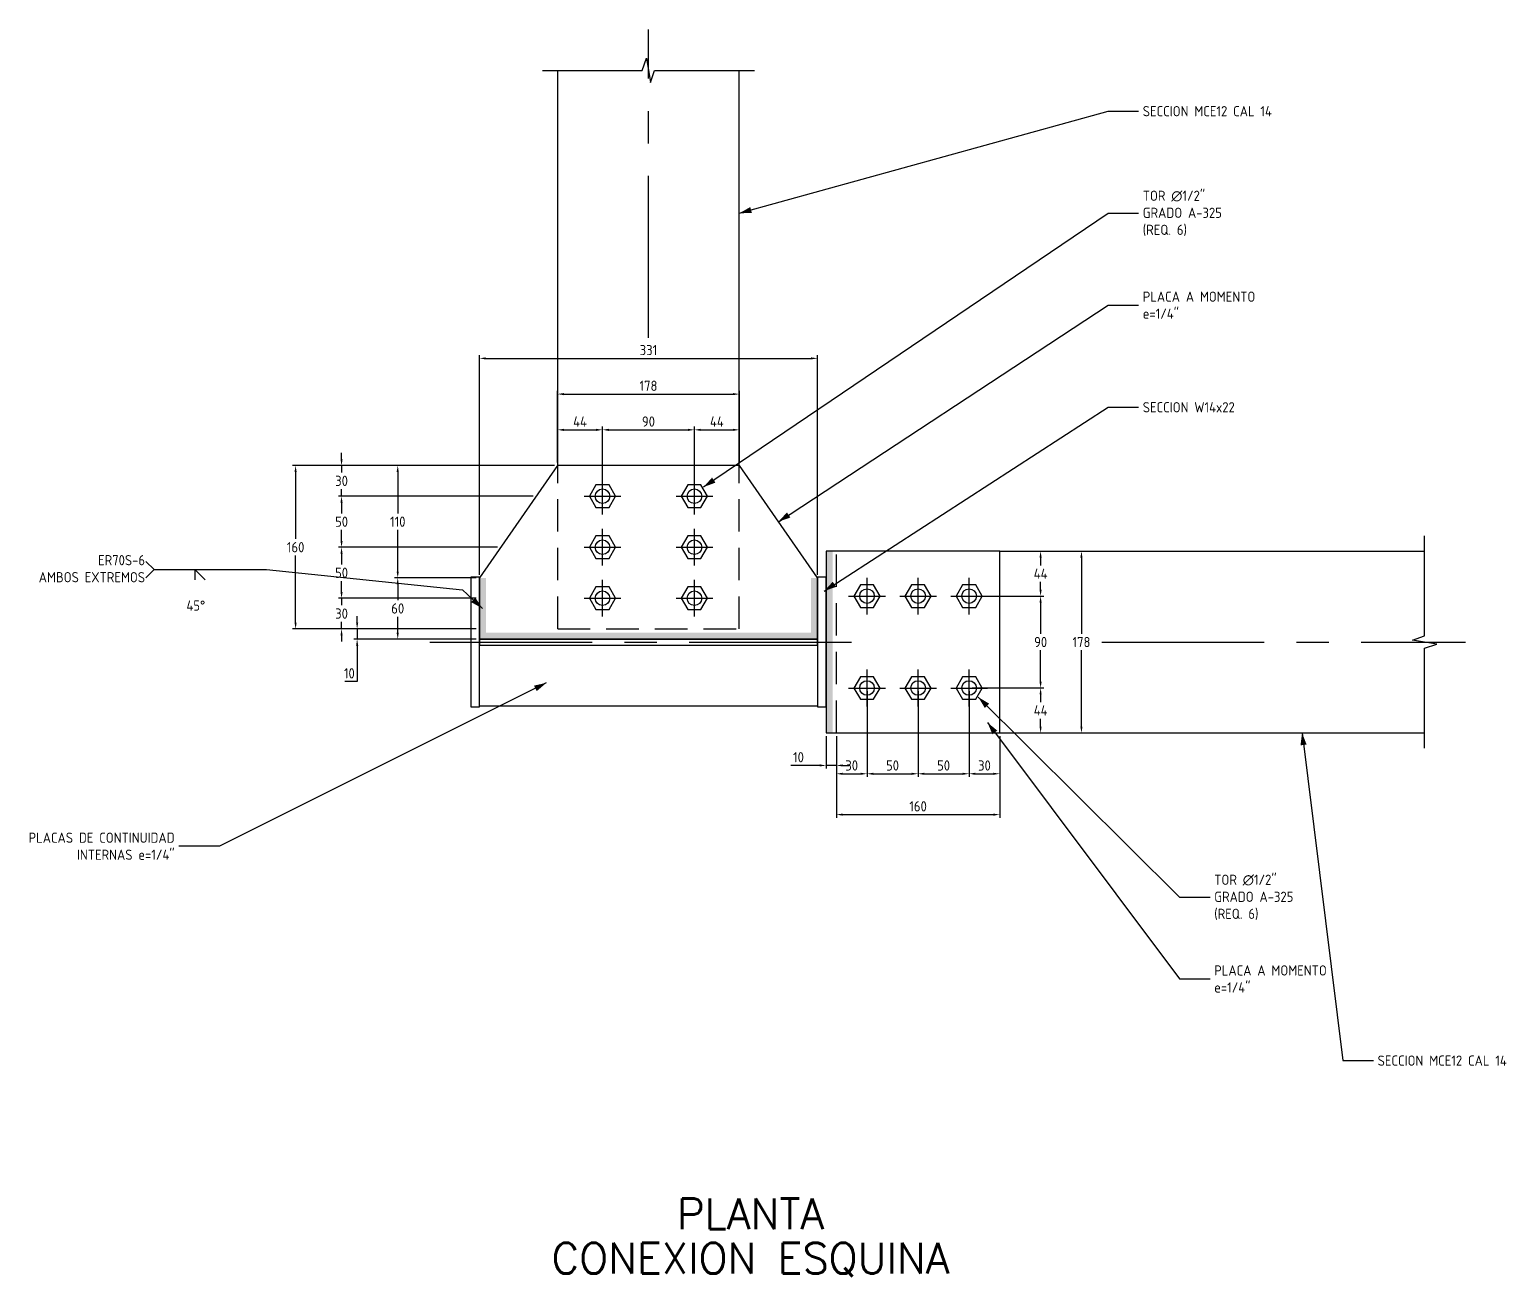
# Model space of a CAD drawing. Header units: millimetres. Extents: x 654 to 11880, y -1480 to 1529.
# Drawn here: x 4838 to 6284, y -492 to 729 of the extents above; entities that cross this region are included whole.
import ezdxf

# ---------------------------------------------------------------- set-up
doc = ezdxf.new("R2010")
doc.units = ezdxf.units.MM
doc.header["$LTSCALE"] = 5
doc.linetypes.add('CENTER', pattern=[50.8, 31.75, -6.35, 6.35, -6.35])
doc.linetypes.add('HIDDEN', pattern=[9.525, 6.35, -3.175])
doc.layers.add('TRAZO-01', color=8, linetype='Continuous')
doc.layers.add('TRAZOS-01', color=8, linetype='Continuous')
doc.styles.add('ISO Proportional', font='isocp.shx')
doc.styles.add('X200-000', font='simplex.shx')
doc.dimstyles.new('STD 05', dxfattribs={"dimscale": 5, "dimtxt": 2, "dimasz": 1.25, "dimexe": 0.625, "dimexo": 0.625, "dimtad": 1, "dimzin": 12, "dimtxsty": 'ISO Proportional', "dimcen": 2.5, "dimclrt": 2, "dimazin": 3, "dimtfac": 1, "dimtmove": 0, "dimatfit": 1})

# ---------------------------------------------------------------- blocks, each defined once
blk = doc.blocks.new('*D68')
at = {"layer": 'Defpoints', "color": 0, "transparency": 16777216}
for p in [(5198.6, 191.9), (5278.6, 191.9), (5278.6, 131.9)]:
    blk.add_point(p, dxfattribs=at)
at = {"layer": 'TRAZO-01', "color": 0, "lineweight": -2, "transparency": 16777216}
for p, q in [((5275.5, 191.9), (5195.5, 191.9)), ((5198.6, 185.6), (5198.6, 170)), ((5198.6, 138.1), (5198.6, 153.8)), ((5275.5, 131.9), (5195.5, 131.9))]:
    blk.add_line(p, q, dxfattribs=at)
at = {"layer": 'TRAZO-01', "color": 0, "transparency": 16777216}
for points in [[(5197.5, 185.6), (5199.6, 185.6), (5198.6, 191.9)], [(5197.5, 138.1), (5199.6, 138.1), (5198.6, 131.9)]]:
    blk.add_solid(points, dxfattribs=at)
at = {"layer": 'TRAZO-01', "color": 2, "transparency": 16777216, "insert": (5198.6, 161.9), "char_height": 10, "attachment_point": 5, "style": 'ISO Proportional'}
blk.add_mtext('60', dxfattribs=at)
blk = doc.blocks.new('*D69')
at = {"layer": 'Defpoints', "color": 0, "transparency": 16777216}
for p in [(5198.6, 301.9), (5355.1, 301.9), (5278.6, 191.9)]:
    blk.add_point(p, dxfattribs=at)
at = {"layer": 'TRAZO-01', "color": 0, "lineweight": -2, "transparency": 16777216}
for p, q in [((5352, 301.9), (5195.5, 301.9)), ((5198.6, 295.6), (5198.6, 255)), ((5198.6, 198.1), (5198.6, 238.8)), ((5275.5, 191.9), (5195.5, 191.9))]:
    blk.add_line(p, q, dxfattribs=at)
at = {"layer": 'TRAZO-01', "color": 0, "transparency": 16777216}
for points in [[(5197.5, 295.6), (5199.6, 295.6), (5198.6, 301.9)], [(5197.5, 198.1), (5199.6, 198.1), (5198.6, 191.9)]]:
    blk.add_solid(points, dxfattribs=at)
at = {"layer": 'TRAZO-01', "color": 2, "transparency": 16777216, "insert": (5198.6, 246.9), "char_height": 10, "attachment_point": 5, "style": 'ISO Proportional'}
blk.add_mtext('110', dxfattribs=at)
blk = doc.blocks.new('*D70')
at = {"layer": 'Defpoints', "color": 0, "transparency": 16777216}
for p in [(5158.8, 141.9), (5278.6, 141.9), (5278.6, 131.9)]:
    blk.add_point(p, dxfattribs=at)
at = {"layer": 'TRAZO-01', "color": 0, "lineweight": -2, "transparency": 16777216}
for p, q in [((5158.8, 148.1), (5158.8, 154.4)), ((5275.5, 141.9), (5155.7, 141.9)), ((5275.5, 131.9), (5155.7, 131.9)), ((5158.8, 141.9), (5158.8, 131.9)), ((5158.8, 125.6), (5158.8, 90.3)), ((5158.8, 90.3), (5146.7, 90.3))]:
    blk.add_line(p, q, dxfattribs=at)
at = {"layer": 'TRAZO-01', "color": 0, "transparency": 16777216}
for points in [[(5157.8, 148.1), (5159.9, 148.1), (5158.8, 141.9)], [(5157.8, 125.6), (5159.9, 125.6), (5158.8, 131.9)]]:
    blk.add_solid(points, dxfattribs=at)
at = {"layer": 'TRAZO-01', "color": 2, "transparency": 16777216, "insert": (5151.2, 98.4), "char_height": 10, "attachment_point": 5, "style": 'ISO Proportional'}
blk.add_mtext('10', dxfattribs=at)
blk = doc.blocks.new('*D71')
at = {"layer": 'Defpoints', "color": 0, "transparency": 16777216}
for p in [(5143.6, 171.9), (5278.6, 171.9), (5278.6, 141.9)]:
    blk.add_point(p, dxfattribs=at)
at = {"layer": 'TRAZO-01', "color": 0, "lineweight": -2, "transparency": 16777216}
for p, q in [((5143.6, 178.1), (5143.6, 184.4)), ((5275.5, 171.9), (5140.5, 171.9)), ((5143.6, 171.9), (5143.6, 165)), ((5143.6, 141.9), (5143.6, 148.8)), ((5275.5, 141.9), (5140.5, 141.9)), ((5143.6, 135.6), (5143.6, 129.4))]:
    blk.add_line(p, q, dxfattribs=at)
at = {"layer": 'TRAZO-01', "color": 0, "transparency": 16777216}
for points in [[(5142.5, 178.1), (5144.6, 178.1), (5143.6, 171.9)], [(5142.5, 135.6), (5144.6, 135.6), (5143.6, 141.9)]]:
    blk.add_solid(points, dxfattribs=at)
at = {"layer": 'TRAZO-01', "color": 2, "transparency": 16777216, "insert": (5143.6, 156.9), "char_height": 10, "attachment_point": 5, "style": 'ISO Proportional'}
blk.add_mtext('30', dxfattribs=at)
blk = doc.blocks.new('*D72')
at = {"layer": 'Defpoints', "color": 0, "transparency": 16777216}
for p in [(5143.6, 221.9), (5299.5, 221.9), (5278.6, 171.9)]:
    blk.add_point(p, dxfattribs=at)
at = {"layer": 'TRAZO-01', "color": 0, "lineweight": -2, "transparency": 16777216}
for p, q in [((5296.3, 221.9), (5140.5, 221.9)), ((5143.6, 215.6), (5143.6, 205)), ((5143.6, 178.1), (5143.6, 188.8)), ((5275.5, 171.9), (5140.5, 171.9))]:
    blk.add_line(p, q, dxfattribs=at)
at = {"layer": 'TRAZO-01', "color": 0, "transparency": 16777216}
for points in [[(5142.5, 215.6), (5144.6, 215.6), (5143.6, 221.9)], [(5142.5, 178.1), (5144.6, 178.1), (5143.6, 171.9)]]:
    blk.add_solid(points, dxfattribs=at)
at = {"layer": 'TRAZO-01', "color": 2, "transparency": 16777216, "insert": (5143.6, 196.9), "char_height": 10, "attachment_point": 5, "style": 'ISO Proportional'}
blk.add_mtext('50', dxfattribs=at)
blk = doc.blocks.new('*D73')
at = {"layer": 'Defpoints', "color": 0, "transparency": 16777216}
for p in [(5143.6, 271.9), (5334.2, 271.9), (5299.5, 221.9)]:
    blk.add_point(p, dxfattribs=at)
at = {"layer": 'TRAZO-01', "color": 0, "lineweight": -2, "transparency": 16777216}
for p, q in [((5331.1, 271.9), (5140.5, 271.9)), ((5143.6, 265.6), (5143.6, 255)), ((5143.6, 228.1), (5143.6, 238.8)), ((5296.3, 221.9), (5140.5, 221.9))]:
    blk.add_line(p, q, dxfattribs=at)
at = {"layer": 'TRAZO-01', "color": 0, "transparency": 16777216}
for points in [[(5142.5, 265.6), (5144.6, 265.6), (5143.6, 271.9)], [(5142.5, 228.1), (5144.6, 228.1), (5143.6, 221.9)]]:
    blk.add_solid(points, dxfattribs=at)
at = {"layer": 'TRAZO-01', "color": 2, "transparency": 16777216, "insert": (5143.6, 246.9), "char_height": 10, "attachment_point": 5, "style": 'ISO Proportional'}
blk.add_mtext('50', dxfattribs=at)
blk = doc.blocks.new('*D74')
at = {"layer": 'Defpoints', "color": 0, "transparency": 16777216}
for p in [(5143.6, 301.9), (5355.1, 301.9), (5334.2, 271.9)]:
    blk.add_point(p, dxfattribs=at)
at = {"layer": 'TRAZO-01', "color": 0, "lineweight": -2, "transparency": 16777216}
for p, q in [((5143.6, 308.1), (5143.6, 314.4)), ((5352, 301.9), (5140.5, 301.9)), ((5143.6, 301.9), (5143.6, 295)), ((5143.6, 271.9), (5143.6, 278.8)), ((5331.1, 271.9), (5140.5, 271.9)), ((5143.6, 265.6), (5143.6, 259.4))]:
    blk.add_line(p, q, dxfattribs=at)
at = {"layer": 'TRAZO-01', "color": 0, "transparency": 16777216}
for points in [[(5142.5, 308.1), (5144.6, 308.1), (5143.6, 301.9)], [(5142.5, 265.6), (5144.6, 265.6), (5143.6, 271.9)]]:
    blk.add_solid(points, dxfattribs=at)
at = {"layer": 'TRAZO-01', "color": 2, "transparency": 16777216, "insert": (5143.6, 286.9), "char_height": 10, "attachment_point": 5, "style": 'ISO Proportional'}
blk.add_mtext('30', dxfattribs=at)
blk = doc.blocks.new('*D75')
at = {"layer": 'Defpoints', "color": 0, "transparency": 16777216}
for p in [(5098.6, 301.9), (5355.1, 301.9), (5278.6, 141.9)]:
    blk.add_point(p, dxfattribs=at)
at = {"layer": 'TRAZO-01', "color": 0, "lineweight": -2, "transparency": 16777216}
for p, q in [((5352, 301.9), (5095.5, 301.9)), ((5098.6, 295.6), (5098.6, 230)), ((5098.6, 148.1), (5098.6, 213.8)), ((5275.5, 141.9), (5095.5, 141.9))]:
    blk.add_line(p, q, dxfattribs=at)
at = {"layer": 'TRAZO-01', "color": 0, "transparency": 16777216}
for points in [[(5097.5, 295.6), (5099.6, 295.6), (5098.6, 301.9)], [(5097.5, 148.1), (5099.6, 148.1), (5098.6, 141.9)]]:
    blk.add_solid(points, dxfattribs=at)
at = {"layer": 'TRAZO-01', "color": 2, "transparency": 16777216, "insert": (5098.6, 221.9), "char_height": 10, "attachment_point": 5, "style": 'ISO Proportional'}
blk.add_mtext('160', dxfattribs=at)
blk = doc.blocks.new('*D76')
at = {"layer": 'Defpoints', "color": 0, "transparency": 16777216}
for p in [(5399.1, 336.9), (5355.1, 301.9), (5399.1, 271.9)]:
    blk.add_point(p, dxfattribs=at)
at = {"layer": 'TRAZO-01', "color": 0, "lineweight": -2, "transparency": 16777216}
for p, q in [((5355.1, 305), (5355.1, 340)), ((5361.3, 336.9), (5392.8, 336.9)), ((5399.1, 275), (5399.1, 340))]:
    blk.add_line(p, q, dxfattribs=at)
at = {"layer": 'TRAZO-01', "color": 0, "transparency": 16777216}
for points in [[(5361.3, 337.9), (5361.3, 335.8), (5355.1, 336.9)], [(5392.8, 337.9), (5392.8, 335.8), (5399.1, 336.9)]]:
    blk.add_solid(points, dxfattribs=at)
at = {"layer": 'TRAZO-01', "color": 2, "transparency": 16777216, "insert": (5377.1, 345), "char_height": 10, "attachment_point": 5, "style": 'ISO Proportional'}
blk.add_mtext('44', dxfattribs=at)
blk = doc.blocks.new('*D77')
at = {"layer": 'Defpoints', "color": 0, "transparency": 16777216}
for p in [(5489.1, 336.9), (5399.1, 271.9), (5489.1, 271.9)]:
    blk.add_point(p, dxfattribs=at)
at = {"layer": 'TRAZO-01', "color": 0, "lineweight": -2, "transparency": 16777216}
for p, q in [((5399.1, 275), (5399.1, 340)), ((5405.3, 336.9), (5482.8, 336.9)), ((5489.1, 275), (5489.1, 340))]:
    blk.add_line(p, q, dxfattribs=at)
at = {"layer": 'TRAZO-01', "color": 0, "transparency": 16777216}
for points in [[(5405.3, 337.9), (5405.3, 335.8), (5399.1, 336.9)], [(5482.8, 337.9), (5482.8, 335.8), (5489.1, 336.9)]]:
    blk.add_solid(points, dxfattribs=at)
at = {"layer": 'TRAZO-01', "color": 2, "transparency": 16777216, "insert": (5444.1, 345), "char_height": 10, "attachment_point": 5, "style": 'ISO Proportional'}
blk.add_mtext('90', dxfattribs=at)
blk = doc.blocks.new('*D78')
at = {"layer": 'Defpoints', "color": 0, "transparency": 16777216}
for p in [(5533.1, 336.9), (5533.1, 301.9), (5489.1, 271.9)]:
    blk.add_point(p, dxfattribs=at)
at = {"layer": 'TRAZO-01', "color": 0, "lineweight": -2, "transparency": 16777216}
for p, q in [((5489.1, 275), (5489.1, 340)), ((5495.3, 336.9), (5526.8, 336.9)), ((5533.1, 305), (5533.1, 340))]:
    blk.add_line(p, q, dxfattribs=at)
at = {"layer": 'TRAZO-01', "color": 0, "transparency": 16777216}
for points in [[(5495.3, 337.9), (5495.3, 335.8), (5489.1, 336.9)], [(5526.8, 337.9), (5526.8, 335.8), (5533.1, 336.9)]]:
    blk.add_solid(points, dxfattribs=at)
at = {"layer": 'TRAZO-01', "color": 2, "transparency": 16777216, "insert": (5511.1, 345), "char_height": 10, "attachment_point": 5, "style": 'ISO Proportional'}
blk.add_mtext('44', dxfattribs=at)
blk = doc.blocks.new('*D79')
at = {"layer": 'Defpoints', "color": 0, "transparency": 16777216}
for p in [(5533.1, 371.9), (5355.1, 301.9), (5533.1, 301.9)]:
    blk.add_point(p, dxfattribs=at)
at = {"layer": 'TRAZO-01', "color": 0, "lineweight": -2, "transparency": 16777216}
for p, q in [((5355.1, 305), (5355.1, 375)), ((5361.3, 371.9), (5526.8, 371.9)), ((5533.1, 305), (5533.1, 375))]:
    blk.add_line(p, q, dxfattribs=at)
at = {"layer": 'TRAZO-01', "color": 0, "transparency": 16777216}
for points in [[(5361.3, 372.9), (5361.3, 370.8), (5355.1, 371.9)], [(5526.8, 372.9), (5526.8, 370.8), (5533.1, 371.9)]]:
    blk.add_solid(points, dxfattribs=at)
at = {"layer": 'TRAZO-01', "color": 2, "transparency": 16777216, "insert": (5444.1, 380), "char_height": 10, "attachment_point": 5, "style": 'ISO Proportional'}
blk.add_mtext('178', dxfattribs=at)
blk = doc.blocks.new('*D80')
at = {"layer": 'Defpoints', "color": 0, "transparency": 16777216}
for p in [(5609.6, 406.9), (5278.6, 191.9), (5609.6, 191.9)]:
    blk.add_point(p, dxfattribs=at)
at = {"layer": 'TRAZO-01', "color": 0, "lineweight": -2, "transparency": 16777216}
for p, q in [((5278.6, 195), (5278.6, 410)), ((5284.8, 406.9), (5603.3, 406.9)), ((5609.6, 195), (5609.6, 410))]:
    blk.add_line(p, q, dxfattribs=at)
at = {"layer": 'TRAZO-01', "color": 0, "transparency": 16777216}
for points in [[(5284.8, 407.9), (5284.8, 405.8), (5278.6, 406.9)], [(5603.3, 407.9), (5603.3, 405.8), (5609.6, 406.9)]]:
    blk.add_solid(points, dxfattribs=at)
at = {"layer": 'TRAZO-01', "color": 2, "transparency": 16777216, "insert": (5444.1, 415), "char_height": 10, "attachment_point": 5, "style": 'ISO Proportional'}
blk.add_mtext('331', dxfattribs=at)
blk = doc.blocks.new('*D81')
at = {"layer": 'Defpoints', "color": 0, "transparency": 16777216}
for p in [(5618.1, 40), (5628.1, 40), (5628.1, 8.1)]:
    blk.add_point(p, dxfattribs=at)
at = {"layer": 'TRAZO-01', "color": 0, "lineweight": -2, "transparency": 16777216}
for p, q in [((5618.1, 36.9), (5618.1, 5)), ((5628.1, 36.9), (5628.1, 5)), ((5611.8, 8.1), (5583.4, 8.1)), ((5628.1, 8.1), (5618.1, 8.1)), ((5634.3, 8.1), (5640.6, 8.1))]:
    blk.add_line(p, q, dxfattribs=at)
at = {"layer": 'TRAZO-01', "color": 0, "transparency": 16777216}
for points in [[(5611.8, 9.2), (5611.8, 7.1), (5618.1, 8.1)], [(5634.3, 9.2), (5634.3, 7.1), (5628.1, 8.1)]]:
    blk.add_solid(points, dxfattribs=at)
at = {"layer": 'TRAZO-01', "color": 2, "transparency": 16777216, "insert": (5591, 16.2), "char_height": 10, "attachment_point": 5, "style": 'ISO Proportional'}
blk.add_mtext('10', dxfattribs=at)
blk = doc.blocks.new('*D82')
at = {"layer": 'Defpoints', "color": 0, "transparency": 16777216}
for p in [(5658.1, 84), (5628.1, 40), (5658.1, 0)]:
    blk.add_point(p, dxfattribs=at)
at = {"layer": 'TRAZO-01', "color": 0, "lineweight": -2, "transparency": 16777216}
for p, q in [((5658.1, 80.9), (5658.1, -3.1)), ((5628.1, 36.9), (5628.1, -3.1)), ((5634.3, 0), (5651.8, 0))]:
    blk.add_line(p, q, dxfattribs=at)
at = {"layer": 'TRAZO-01', "color": 0, "transparency": 16777216}
for points in [[(5634.3, 1), (5634.3, -1.1), (5628.1, 0)], [(5651.8, 1), (5651.8, -1.1), (5658.1, 0)]]:
    blk.add_solid(points, dxfattribs=at)
at = {"layer": 'TRAZO-01', "color": 2, "transparency": 16777216, "insert": (5643.1, 8.1), "char_height": 10, "attachment_point": 5, "style": 'ISO Proportional'}
blk.add_mtext('30', dxfattribs=at)
blk = doc.blocks.new('*D83')
at = {"layer": 'Defpoints', "color": 0, "transparency": 16777216}
for p in [(5658.1, 84), (5708.1, 84), (5708.1, 0)]:
    blk.add_point(p, dxfattribs=at)
at = {"layer": 'TRAZO-01', "color": 0, "lineweight": -2, "transparency": 16777216}
for p, q in [((5658.1, 80.9), (5658.1, -3.1)), ((5708.1, 80.9), (5708.1, -3.1)), ((5664.3, 0), (5701.8, 0))]:
    blk.add_line(p, q, dxfattribs=at)
at = {"layer": 'TRAZO-01', "color": 0, "transparency": 16777216}
for points in [[(5664.3, 1), (5664.3, -1.1), (5658.1, 0)], [(5701.8, 1), (5701.8, -1.1), (5708.1, 0)]]:
    blk.add_solid(points, dxfattribs=at)
at = {"layer": 'TRAZO-01', "color": 2, "transparency": 16777216, "insert": (5683.1, 8.1), "char_height": 10, "attachment_point": 5, "style": 'ISO Proportional'}
blk.add_mtext('50', dxfattribs=at)
blk = doc.blocks.new('*D84')
at = {"layer": 'Defpoints', "color": 0, "transparency": 16777216}
for p in [(5708.1, 84), (5758.1, 84), (5758.1, 0)]:
    blk.add_point(p, dxfattribs=at)
at = {"layer": 'TRAZO-01', "color": 0, "lineweight": -2, "transparency": 16777216}
for p, q in [((5708.1, 80.9), (5708.1, -3.1)), ((5758.1, 80.9), (5758.1, -3.1)), ((5714.3, 0), (5751.8, 0))]:
    blk.add_line(p, q, dxfattribs=at)
at = {"layer": 'TRAZO-01', "color": 0, "transparency": 16777216}
for points in [[(5714.3, 1), (5714.3, -1.1), (5708.1, 0)], [(5751.8, 1), (5751.8, -1.1), (5758.1, 0)]]:
    blk.add_solid(points, dxfattribs=at)
at = {"layer": 'TRAZO-01', "color": 2, "transparency": 16777216, "insert": (5733.1, 8.1), "char_height": 10, "attachment_point": 5, "style": 'ISO Proportional'}
blk.add_mtext('50', dxfattribs=at)
blk = doc.blocks.new('*D85')
at = {"layer": 'Defpoints', "color": 0, "transparency": 16777216}
for p in [(5758.1, 84), (5788.1, 40), (5788.1, 0)]:
    blk.add_point(p, dxfattribs=at)
at = {"layer": 'TRAZO-01', "color": 0, "lineweight": -2, "transparency": 16777216}
for p, q in [((5758.1, 80.9), (5758.1, -3.1)), ((5788.1, 36.9), (5788.1, -3.1)), ((5764.3, 0), (5781.8, 0))]:
    blk.add_line(p, q, dxfattribs=at)
at = {"layer": 'TRAZO-01', "color": 0, "transparency": 16777216}
for points in [[(5764.3, 1), (5764.3, -1.1), (5758.1, 0)], [(5781.8, 1), (5781.8, -1.1), (5788.1, 0)]]:
    blk.add_solid(points, dxfattribs=at)
at = {"layer": 'TRAZO-01', "color": 2, "transparency": 16777216, "insert": (5773.1, 8.1), "char_height": 10, "attachment_point": 5, "style": 'ISO Proportional'}
blk.add_mtext('30', dxfattribs=at)
blk = doc.blocks.new('*D86')
at = {"layer": 'Defpoints', "color": 0, "transparency": 16777216}
for p in [(5628.1, 40), (5788.1, 40), (5788.1, -40)]:
    blk.add_point(p, dxfattribs=at)
at = {"layer": 'TRAZO-01', "color": 0, "lineweight": -2, "transparency": 16777216}
for p, q in [((5628.1, 36.9), (5628.1, -43.1)), ((5788.1, 36.9), (5788.1, -43.1)), ((5634.3, -40), (5781.8, -40))]:
    blk.add_line(p, q, dxfattribs=at)
at = {"layer": 'TRAZO-01', "color": 0, "transparency": 16777216}
for points in [[(5634.3, -39), (5634.3, -41.1), (5628.1, -40)], [(5781.8, -39), (5781.8, -41.1), (5788.1, -40)]]:
    blk.add_solid(points, dxfattribs=at)
at = {"layer": 'TRAZO-01', "color": 2, "transparency": 16777216, "insert": (5708.1, -31.9), "char_height": 10, "attachment_point": 5, "style": 'ISO Proportional'}
blk.add_mtext('160', dxfattribs=at)
blk = doc.blocks.new('*D87')
at = {"layer": 'Defpoints', "color": 0, "transparency": 16777216}
for p in [(5758.1, 84), (5828.1, 84), (5788.1, 40)]:
    blk.add_point(p, dxfattribs=at)
at = {"layer": 'TRAZO-01', "color": 0, "lineweight": -2, "transparency": 16777216}
for p, q in [((5761.2, 84), (5831.2, 84)), ((5828.1, 77.7), (5828.1, 70.1)), ((5828.1, 46.2), (5828.1, 53.9)), ((5791.2, 40), (5831.2, 40))]:
    blk.add_line(p, q, dxfattribs=at)
at = {"layer": 'TRAZO-01', "color": 0, "transparency": 16777216}
for points in [[(5827, 77.7), (5829.1, 77.7), (5828.1, 84)], [(5827, 46.2), (5829.1, 46.2), (5828.1, 40)]]:
    blk.add_solid(points, dxfattribs=at)
at = {"layer": 'TRAZO-01', "color": 2, "transparency": 16777216, "insert": (5828.1, 62), "char_height": 10, "attachment_point": 5, "style": 'ISO Proportional'}
blk.add_mtext('44', dxfattribs=at)
blk = doc.blocks.new('*D88')
at = {"layer": 'Defpoints', "color": 0, "transparency": 16777216}
for p in [(5758.1, 174), (5828.1, 174), (5758.1, 84)]:
    blk.add_point(p, dxfattribs=at)
at = {"layer": 'TRAZO-01', "color": 0, "lineweight": -2, "transparency": 16777216}
for p, q in [((5761.2, 174), (5831.2, 174)), ((5828.1, 167.7), (5828.1, 137.1)), ((5828.1, 90.2), (5828.1, 120.9)), ((5761.2, 84), (5831.2, 84))]:
    blk.add_line(p, q, dxfattribs=at)
at = {"layer": 'TRAZO-01', "color": 0, "transparency": 16777216}
for points in [[(5827, 167.7), (5829.1, 167.7), (5828.1, 174)], [(5827, 90.2), (5829.1, 90.2), (5828.1, 84)]]:
    blk.add_solid(points, dxfattribs=at)
at = {"layer": 'TRAZO-01', "color": 2, "transparency": 16777216, "insert": (5828.1, 129), "char_height": 10, "attachment_point": 5, "style": 'ISO Proportional'}
blk.add_mtext('90', dxfattribs=at)
blk = doc.blocks.new('*D89')
at = {"layer": 'Defpoints', "color": 0, "transparency": 16777216}
for p in [(5788.1, 218), (5828.1, 218), (5758.1, 174)]:
    blk.add_point(p, dxfattribs=at)
at = {"layer": 'TRAZO-01', "color": 0, "lineweight": -2, "transparency": 16777216}
for p, q in [((5791.2, 218), (5831.2, 218)), ((5828.1, 211.7), (5828.1, 204.1)), ((5761.2, 174), (5831.2, 174)), ((5828.1, 180.2), (5828.1, 187.9))]:
    blk.add_line(p, q, dxfattribs=at)
at = {"layer": 'TRAZO-01', "color": 0, "transparency": 16777216}
for points in [[(5827, 211.7), (5829.1, 211.7), (5828.1, 218)], [(5827, 180.2), (5829.1, 180.2), (5828.1, 174)]]:
    blk.add_solid(points, dxfattribs=at)
at = {"layer": 'TRAZO-01', "color": 2, "transparency": 16777216, "insert": (5828.1, 196), "char_height": 10, "attachment_point": 5, "style": 'ISO Proportional'}
blk.add_mtext('44', dxfattribs=at)
blk = doc.blocks.new('*D90')
at = {"layer": 'Defpoints', "color": 0, "transparency": 16777216}
for p in [(5788.1, 218), (5868.1, 218), (5788.1, 40)]:
    blk.add_point(p, dxfattribs=at)
at = {"layer": 'TRAZO-01', "color": 0, "lineweight": -2, "transparency": 16777216}
for p, q in [((5791.2, 218), (5871.2, 218)), ((5868.1, 211.7), (5868.1, 137.1)), ((5868.1, 46.2), (5868.1, 120.9)), ((5791.2, 40), (5871.2, 40))]:
    blk.add_line(p, q, dxfattribs=at)
at = {"layer": 'TRAZO-01', "color": 0, "transparency": 16777216}
for points in [[(5867, 211.7), (5869.1, 211.7), (5868.1, 218)], [(5867, 46.2), (5869.1, 46.2), (5868.1, 40)]]:
    blk.add_solid(points, dxfattribs=at)
at = {"layer": 'TRAZO-01', "color": 2, "transparency": 16777216, "insert": (5868.1, 129), "char_height": 10, "attachment_point": 5, "style": 'ISO Proportional'}
blk.add_mtext('178', dxfattribs=at)

msp = doc.modelspace()

# ---------------------------------------------------------------- hatches: boundary and pattern name
at = {"layer": 'TRAZOS-01'}
for points in [[(5618.09, 39.99), (5624.44, 39.99), (5624.44, 217.99), (5618.09, 217.99)], [(5278.59, 131.89), (5609.59, 131.89), (5609.59, 191.89), (5603.24, 191.89), (5603.24, 138.24), (5284.94, 138.24), (5284.94, 191.89), (5278.59, 191.89)]]:
    msp.add_hatch(color=5, dxfattribs=at).paths.add_polyline_path(points)

# ---------------------------------------------------------------- linework, layer by layer
at = {"color": 5}
for p, q in [((5000, 200), (5000, 190)), ((5010, 190), (5000, 200))]:
    msp.add_line(p, q, dxfattribs=at)
msp.add_lwpolyline([(5070, 200), (5262, 180), (5281.59, 161.89)], dxfattribs=at)
at = {"layer": 'TRAZOS-01', "color": 1, "linetype": 'CENTER'}
for p, q in [((5444.089, 426.891), (5444.089, 728.991)), ((5399.089, 253.891), (5399.089, 289.891)), ((5489.089, 253.891), (5489.089, 289.891)), ((5381.089, 271.891), (5417.089, 271.891)), ((5471.089, 271.891), (5507.089, 271.891)), ((5399.089, 203.891), (5399.089, 239.891)), ((5489.089, 203.891), (5489.089, 239.891)), ((5381.089, 221.891), (5417.089, 221.891)), ((5471.089, 221.891), (5507.089, 221.891)), ((5399.089, 153.891), (5399.089, 189.891)), ((5489.089, 153.891), (5489.089, 189.891)), ((5658.089, 155.991), (5658.089, 191.991)), ((5708.089, 155.991), (5708.089, 191.991)), ((5758.089, 155.991), (5758.089, 191.991)), ((5640.089, 173.991), (5676.089, 173.991)), ((5690.089, 173.991), (5726.089, 173.991)), ((5740.089, 173.991), (5776.089, 173.991)), ((5381.089, 171.891), (5417.089, 171.891)), ((5471.089, 171.891), (5507.089, 171.891)), ((5230.089, 128.991), (5658.089, 128.991)), ((5888.089, 128.991), (6244.089, 128.991)), ((5658.089, 65.991), (5658.089, 101.991)), ((5708.089, 65.991), (5708.089, 101.991)), ((5758.089, 65.991), (5758.089, 101.991)), ((5640.089, 83.991), (5676.089, 83.991)), ((5690.089, 83.991), (5726.089, 83.991)), ((5740.089, 83.991), (5776.089, 83.991))]:
    msp.add_line(p, q, dxfattribs=at)
at = {"layer": 'TRAZOS-01', "color": 4}
for p, q in [((5355.189, 301.891), (5355.189, 688.991)), ((5532.989, 301.891), (5532.989, 688.991)), ((5788.089, 217.891), (6204.089, 217.891)), ((5788.089, 40.091), (6204.089, 40.091))]:
    msp.add_line(p, q, dxfattribs=at)
at = {"layer": 'TRAZOS-01', "color": 2}
for p, q in [((5532.989, 548.991), (5894.089, 648.991)), ((5894.089, 648.991), (5924.089, 648.991)), ((5498.089, 280.891), (5894.089, 548.991)), ((5894.089, 548.991), (5924.089, 548.991)), ((5571.339, 246.891), (5894.089, 458.991)), ((5894.089, 458.991), (5924.089, 458.991)), ((5616.089, 178.991), (5894.089, 358.991)), ((5894.089, 358.991), (5924.089, 358.991)), ((5344.089, 88.991), (5024.089, -71.009)), ((5767.089, 74.991), (5964.089, -121.009)), ((5776.089, 50.091), (5964.089, -201.009)), ((6084.089, 40.091), (6124.089, -281.009)), ((5024.089, -71.009), (4984.089, -71.009)), ((5964.089, -121.009), (5994.089, -121.009)), ((5964.089, -201.009), (5994.089, -201.009)), ((6124.089, -281.009), (6154.089, -281.009))]:
    msp.add_line(p, q, dxfattribs=at)
at = {"layer": 'TRAZOS-01', "color": 4, "linetype": 'HIDDEN'}
for p, q in [((5355.189, 141.891), (5355.189, 301.891)), ((5532.989, 141.891), (5532.989, 301.891)), ((5628.089, 40.091), (5628.089, 217.891)), ((5355.189, 141.891), (5532.989, 141.891))]:
    msp.add_line(p, q, dxfattribs=at)
at = {"layer": 'TRAZOS-01', "color": 5}
for q in [(4952, 208), (4952, 192), (5070, 200)]:
    msp.add_line((4960, 200), q, dxfattribs=at)
at = {"layer": 'TRAZOS-01'}
for points in [[(5340.189, 688.991), (5438.089, 688.991), (5442.089, 700.991), (5446.089, 676.991), (5450.089, 688.991), (5547.989, 688.991)], [(6204.089, 25.091), (6204.089, 122.991), (6216.089, 126.991), (6192.089, 130.991), (6204.089, 134.991), (6204.089, 232.891)]]:
    msp.add_lwpolyline(points, dxfattribs=at)
at = {"layer": 'TRAZOS-01', "color": 2}
for points in [[(5278.589, 131.891), (5609.589, 131.891), (5609.589, 191.891), (5533.089, 301.891), (5355.089, 301.891), (5278.589, 191.891)], [(5618.089, 39.991), (5788.089, 39.991), (5788.089, 217.991), (5618.089, 217.991)]]:
    msp.add_lwpolyline(points, close=True, dxfattribs=at)
at = {"layer": 'TRAZOS-01', "color": 3}
for points in [[(5411.906, 271.891), (5405.498, 282.991), (5392.68, 282.991), (5386.272, 271.891), (5392.68, 260.791), (5405.498, 260.791)], [(5501.906, 271.891), (5495.498, 282.991), (5482.68, 282.991), (5476.272, 271.891), (5482.68, 260.791), (5495.498, 260.791)], [(5411.906, 221.891), (5405.498, 232.991), (5392.68, 232.991), (5386.272, 221.891), (5392.68, 210.791), (5405.498, 210.791)], [(5501.906, 221.891), (5495.498, 232.991), (5482.68, 232.991), (5476.272, 221.891), (5482.68, 210.791), (5495.498, 210.791)], [(5411.906, 171.891), (5405.498, 182.991), (5392.68, 182.991), (5386.272, 171.891), (5392.68, 160.791), (5405.498, 160.791)], [(5501.906, 171.891), (5495.498, 182.991), (5482.68, 182.991), (5476.272, 171.891), (5482.68, 160.791), (5495.498, 160.791)], [(5670.906, 173.991), (5664.498, 185.091), (5651.68, 185.091), (5645.272, 173.991), (5651.68, 162.891), (5664.498, 162.891)], [(5720.906, 173.991), (5714.498, 185.091), (5701.68, 185.091), (5695.272, 173.991), (5701.68, 162.891), (5714.498, 162.891)], [(5770.906, 173.991), (5764.498, 185.091), (5751.68, 185.091), (5745.272, 173.991), (5751.68, 162.891), (5764.498, 162.891)], [(5670.906, 83.991), (5664.498, 95.091), (5651.68, 95.091), (5645.272, 83.991), (5651.68, 72.891), (5664.498, 72.891)], [(5720.906, 83.991), (5714.498, 95.091), (5701.68, 95.091), (5695.272, 83.991), (5701.68, 72.891), (5714.498, 72.891)], [(5770.906, 83.991), (5764.498, 95.091), (5751.68, 95.091), (5745.272, 83.991), (5751.68, 72.891), (5764.498, 72.891)]]:
    msp.add_lwpolyline(points, close=True, dxfattribs=at)
at = {"layer": 'TRAZOS-01', "color": 7}
for points in [[(5270.089, 65.491), (5278.589, 65.491), (5278.589, 192.491), (5270.089, 192.491)], [(5609.589, 65.491), (5618.089, 65.491), (5618.089, 192.491), (5609.589, 192.491)], [(5278.589, 126.091), (5609.589, 126.091), (5609.589, 131.891), (5278.589, 131.891)]]:
    msp.add_lwpolyline(points, close=True, dxfattribs=at)
at = {"layer": 'TRAZOS-01', "color": 4}
msp.add_lwpolyline([(5278.589, 126.091), (5609.589, 126.091), (5609.589, 66.091), (5278.589, 66.091)], close=True, dxfattribs=at)
at = {"layer": 'TRAZOS-01', "color": 3}
for centre in [(5399.089, 271.891), (5489.089, 271.891), (5399.089, 221.891), (5489.089, 221.891), (5399.089, 171.891), (5489.089, 171.891), (5658.089, 173.991), (5708.089, 173.991), (5758.089, 173.991), (5658.089, 83.991), (5708.089, 83.991), (5758.089, 83.991)]:
    msp.add_circle(centre, 7.15, dxfattribs=at)
at = {"layer": 'TRAZOS-01', "color": 2}
for points in [[(5532.989, 548.991), (5543.753, 555.084), (5545.354, 549.302)], [(5498.089, 280.891), (5506.344, 290.102), (5509.708, 285.134)], [(5571.339, 246.891), (5579.72, 255.988), (5583.015, 250.974)], [(5616.089, 178.991), (5624.531, 188.031), (5627.792, 182.994)], [(5344.089, 88.991), (5334.697, 80.941), (5332.014, 86.307)], [(5767.089, 74.991), (5777.712, 68.654), (5773.48, 64.4)], [(5776.089, 50.091), (5785.682, 42.283), (5780.879, 38.687)], [(6084.089, 40.091), (6088.549, 28.553), (6082.595, 27.812)]]:
    msp.add_solid(points, dxfattribs=at)
at = {"layer": 'TRAZOS-01', "color": 5}
msp.add_solid([(5281.59, 161.89), (5274.521, 172.51), (5270.448, 168.105)], dxfattribs=at)

# ---------------------------------------------------------------- texts
at = {"layer": 'TRAZO-01', "color": 7, "char_height": 30, "attachment_point": 5, "style": 'X200-000'}
for s, insert in [('PLANTA', (5544.089, -431.009)), ('CONEXION ESQUINA', (5544.089, -476.009))]:
    msp.add_mtext(s, dxfattribs=dict(at, insert=insert))
at = {"layer": 'TRAZOS-01', "color": 2, "char_height": 10, "style": 'ISO Proportional'}
for s, insert, attachment_point in [('SECCION MCE12 CAL 14', (5928.089, 648.991), 4), ('TOR ∅1/2"\\PGRADO A-325\\P(REQ. 6)', (5928.089, 548.991), 4), ('PLACA A MOMENTO\\Pe=1/4"', (5928.089, 458.991), 4), ('SECCION W14x22', (5928.089, 358.991), 4), ('PLACAS DE CONTINUIDAD\\PINTERNAS e=1/4"', (4980.089, -71.009), 6), ('TOR ∅1/2"\\PGRADO A-325\\P(REQ. 6)', (5998.089, -121.009), 4), ('PLACA A MOMENTO\\Pe=1/4"', (5998.089, -201.009), 4), ('SECCION MCE12 CAL 14', (6158.089, -281.009), 4)]:
    msp.add_mtext(s, dxfattribs=dict(at, insert=insert, attachment_point=attachment_point))
at = {"layer": 'TRAZOS-01', "color": 5, "char_height": 10, "style": 'ISO Proportional'}
for s, insert, attachment_point in [('ER70S-6\\PAMBOS EXTREMOS', (4951.14, 200.85), 6), (' \\P45°', (5000.9, 173.05), 5)]:
    msp.add_mtext(s, dxfattribs=dict(at, insert=insert, attachment_point=attachment_point))

# ---------------------------------------------------------------- dimensions: what is measured, and where the dimension line sits
at = {"layer": 'TRAZO-01'}
for base, p1, p2, picture, middle in [((5609.589, 406.891), (5278.589, 191.891), (5609.589, 191.891), '*D80', (5444.089, 415.016)), ((5533.089, 371.891), (5355.089, 301.891), (5533.089, 301.891), '*D79', (5444.089, 380.016)), ((5399.089, 336.891), (5355.089, 301.891), (5399.089, 271.891), '*D76', (5377.089, 345.016)), ((5489.089, 336.891), (5399.089, 271.891), (5489.089, 271.891), '*D77', (5444.089, 345.016)), ((5533.089, 336.891), (5489.089, 271.891), (5533.089, 301.891), '*D78', (5511.089, 345.016)), ((5658.089, -0.009), (5628.089, 39.991), (5658.089, 83.991), '*D82', (5643.089, 8.116)), ((5708.089, -0.009), (5658.089, 83.991), (5708.089, 83.991), '*D83', (5683.089, 8.116)), ((5758.089, -0.009), (5708.089, 83.991), (5758.089, 83.991), '*D84', (5733.089, 8.116)), ((5788.089, -0.009), (5758.089, 83.991), (5788.089, 39.991), '*D85', (5773.089, 8.116)), ((5788.089, -40.009), (5628.089, 39.991), (5788.089, 39.991), '*D86', (5708.089, -31.884))]:
    dim = msp.add_linear_dim(base=base, p1=p1, p2=p2, dimstyle='STD 05', dxfattribs=at)
    dim.commit()
    dim.dimension.update_dxf_attribs({"geometry": picture, "text_midpoint": middle})
for base, p1, p2, picture, middle in [((5143.589, 301.891), (5334.225, 271.891), (5355.089, 301.891), '*D74', (5143.589, 286.891)), ((5098.589, 301.891), (5278.589, 141.891), (5355.089, 301.891), '*D75', (5098.589, 221.891)), ((5198.589, 301.891), (5278.589, 191.891), (5355.089, 301.891), '*D69', (5198.589, 246.891)), ((5143.589, 271.891), (5299.453, 221.891), (5334.225, 271.891), '*D73', (5143.589, 246.891)), ((5143.589, 221.891), (5278.589, 171.891), (5299.453, 221.891), '*D72', (5143.589, 196.891)), ((5828.089, 217.991), (5758.089, 173.991), (5788.089, 217.991), '*D89', (5828.089, 195.991)), ((5868.089, 217.991), (5788.089, 39.991), (5788.089, 217.991), '*D90', (5868.089, 128.991)), ((5198.589, 191.891), (5278.589, 131.891), (5278.589, 191.891), '*D68', (5198.589, 161.891)), ((5143.589, 171.891), (5278.589, 141.891), (5278.589, 171.891), '*D71', (5143.589, 156.891)), ((5828.089, 173.991), (5758.089, 83.991), (5758.089, 173.991), '*D88', (5828.089, 128.991)), ((5828.089, 83.991), (5788.089, 39.991), (5758.089, 83.991), '*D87', (5828.089, 61.991))]:
    dim = msp.add_linear_dim(base=base, p1=p1, p2=p2, angle=90, dimstyle='STD 05', dxfattribs=at)
    dim.commit()
    dim.dimension.update_dxf_attribs({"geometry": picture, "text_midpoint": middle})
dim = msp.add_linear_dim(base=(5158.847, 141.891), p1=(5278.589, 131.891), p2=(5278.589, 141.891), angle=90, dimstyle='STD 05', dxfattribs=at)
dim.commit()
dim.dimension.update_dxf_attribs({"geometry": '*D70', "text_midpoint": (5151.218, 90.311), "dimtype": 160})
dim = msp.add_linear_dim(base=(5628.089, 8.116), p1=(5618.089, 39.991), p2=(5628.089, 39.991), dimstyle='STD 05', dxfattribs=at)
dim.commit()
dim.dimension.update_dxf_attribs({"geometry": '*D81', "text_midpoint": (5591.031, 8.116), "dimtype": 160})

doc.saveas('drawing.dxf')
